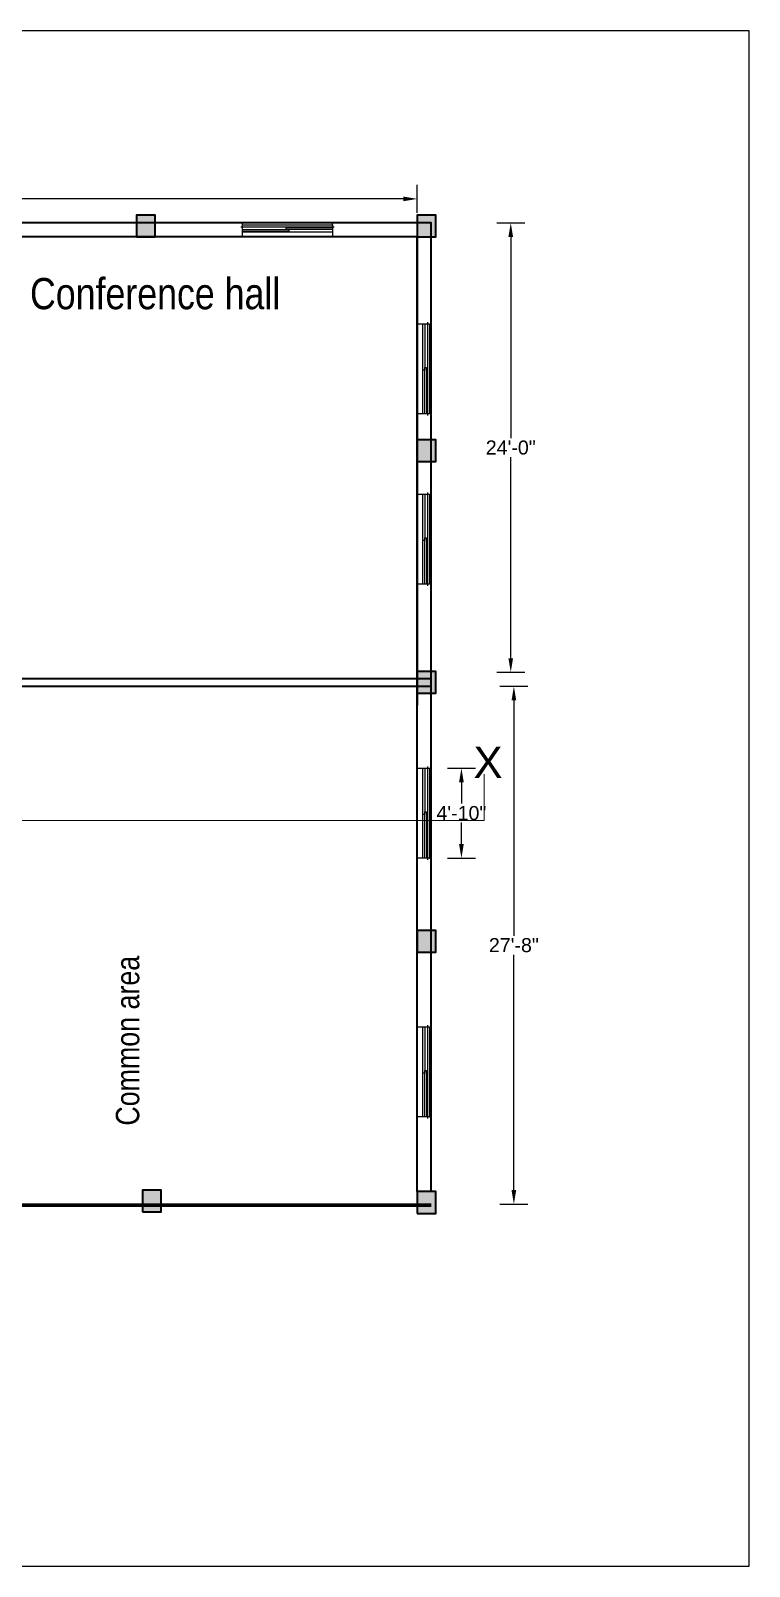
# Model space of a CAD drawing. Header units: millimetres. Extents: x 6923 to 14208, y 3430 to 4414.
# Drawn here: x 8038 to 8498, y 3430 to 4414 of the extents above; entities that cross this region are included whole.
import ezdxf

# ---------------------------------------------------------------- set-up
doc = ezdxf.new("R2010")
doc.units = ezdxf.units.MM
doc.layers.get('Defpoints').update_dxf_attribs({"color": 250})
for name, color, linetype, lineweight in [('Dash', 140, 'Continuous', 5), ('dimension', 6, 'Continuous', 15), ('Furniture', 252, 'Continuous', 0), ('hatch', 214, 'Continuous', 15), ('text', 11, 'Continuous', 25), ('wall', 160, 'Continuous', 35), ('window', 36, 'Continuous', 25)]:
    doc.layers.add(name, color=color, linetype=linetype, lineweight=lineweight)
doc.styles.add('ARRIAL NARROW', font='ARIALN.TTF')
doc.styles.get("Standard").update_dxf_attribs({"font": 'arial.ttf'})
doc.dimstyles.new('1 to 8', dxfattribs={"dimscale": 96, "dimtxt": 0.09375, "dimasz": 0.09375, "dimexe": 0.09375, "dimexo": 0.09375, "dimgap": 0.015625, "dimtad": 0, "dimtih": 1, "dimtoh": 1, "dimdec": 0, "dimrnd": 0.09375, "dimzin": 3, "dimdsep": 46, "dimlunit": 4, "dimtxsty": 'Standard', "dimcen": 0.09375, "dimadec": 0, "dimazin": 0, "dimtfac": 1, "dimtdec": 0, "dimtofl": 0, "dimtmove": 0, "dimatfit": 3, "dimfxl": 0.09375, "dimfxlon": 1, "dimtolj": 1, "dimtzin": 0, "dimarcsym": 0})

# ---------------------------------------------------------------- blocks, each defined once
blk = doc.blocks.new('*D46')
at = {"layer": 'Defpoints', "color": 0, "transparency": 16777216}
for p in [(8324.35, 4291.07), (8324.35, 4003.07), (8345.35, 4003.07)]:
    blk.add_point(p, dxfattribs=at)
at = {"layer": 'dimension', "color": 0, "lineweight": -2, "transparency": 16777216}
for p, q in [((8336.35, 4291.07), (8354.35, 4291.07)), ((8345.35, 4282.07), (8345.35, 4153.16)), ((8345.35, 4012.07), (8345.35, 4140.97)), ((8336.35, 4003.07), (8354.35, 4003.07))]:
    blk.add_line(p, q, dxfattribs=at)
at = {"layer": 'dimension', "color": 0, "transparency": 16777216}
for points in [[(8343.85, 4282.07), (8346.85, 4282.07), (8345.35, 4291.07)], [(8343.85, 4012.07), (8346.85, 4012.07), (8345.35, 4003.07)]]:
    blk.add_solid(points, dxfattribs=at)
at = {"layer": 'dimension', "color": 0, "transparency": 16777216, "insert": (8345.35, 4147.07), "char_height": 9, "attachment_point": 5}
blk.add_mtext('\\A1;24\'-0"', dxfattribs=at)
blk = doc.blocks.new('*U19')
blk.add_line((-24, -2.75), (24, -2.75))
at = {"linetype": 'ByBlock'}
blk.add_lwpolyline([(-25, 0), (-24, 0), (-24, 1), (24, 1), (24, 0), (25, 0)], dxfattribs=at)
blk.add_lwpolyline([(-24, 0), (24, 0), (24, -5.5), (-24, -5.5)], close=True, dxfattribs=at)
for points in [[(-24, -1.5), (0.75, -1.5), (0.75, -2.5), (-24, -2.5)], [(-0.75, -0.5), (24, -0.5), (24, -1.5), (-0.75, -1.5)]]:
    blk.add_lwpolyline(points, close=True)
blk = doc.blocks.new('*D72')
at = {"layer": 'Defpoints', "color": 0, "transparency": 16777216}
for p in [(8294.41, 3941.56), (8294.41, 3883.96), (8313.72, 3883.96)]:
    blk.add_point(p, dxfattribs=at)
at = {"layer": 'dimension', "color": 0, "lineweight": -2, "transparency": 16777216}
for p, q in [((8304.72, 3941.56), (8322.72, 3941.56)), ((8313.72, 3932.56), (8313.72, 3918.85)), ((8313.72, 3892.96), (8313.72, 3906.66)), ((8304.72, 3883.96), (8322.72, 3883.96))]:
    blk.add_line(p, q, dxfattribs=at)
at = {"layer": 'dimension', "color": 0, "transparency": 16777216}
for points in [[(8312.22, 3932.56), (8315.22, 3932.56), (8313.72, 3941.56)], [(8312.22, 3892.96), (8315.22, 3892.96), (8313.72, 3883.96)]]:
    blk.add_solid(points, dxfattribs=at)
at = {"layer": 'dimension', "color": 0, "transparency": 16777216, "insert": (8313.72, 3912.76), "char_height": 9, "attachment_point": 5}
blk.add_mtext('\\A1;4\'-10"', dxfattribs=at)
blk = doc.blocks.new('*D75')
at = {"layer": 'Defpoints', "color": 0, "transparency": 16777216}
for p in [(8285.41, 4306.47), (7727.63, 4282.07), (8285.41, 4282.07)]:
    blk.add_point(p, dxfattribs=at)
at = {"layer": 'dimension', "color": 0, "lineweight": -2, "transparency": 16777216}
for p, q in [((7727.63, 4297.47), (7727.63, 4315.47)), ((8285.41, 4297.47), (8285.41, 4315.47)), ((7736.63, 4306.47), (7989.38, 4306.47)), ((8276.41, 4306.47), (8023.66, 4306.47))]:
    blk.add_line(p, q, dxfattribs=at)
at = {"layer": 'dimension', "color": 0, "transparency": 16777216}
for points in [[(7736.63, 4307.97), (7736.63, 4304.97), (7727.63, 4306.47)], [(8276.41, 4307.97), (8276.41, 4304.97), (8285.41, 4306.47)]]:
    blk.add_solid(points, dxfattribs=at)
at = {"layer": 'dimension', "color": 0, "transparency": 16777216, "insert": (8006.52, 4306.47), "char_height": 9, "attachment_point": 5}
blk.add_mtext('\\A1;46\'-6"', dxfattribs=at)
blk = doc.blocks.new('*D78')
at = {"layer": 'Defpoints', "color": 0, "transparency": 16777216}
for p in [(8285.4, 3994.07), (8285.41, 3662.15), (8347.35, 3662.15)]:
    blk.add_point(p, dxfattribs=at)
at = {"layer": 'dimension', "color": 0, "lineweight": -2, "transparency": 16777216}
for p, q in [((8338.35, 3994.07), (8356.35, 3994.07)), ((8347.35, 3985.07), (8347.35, 3834.2)), ((8347.35, 3671.15), (8347.35, 3822.01)), ((8338.35, 3662.15), (8356.35, 3662.15))]:
    blk.add_line(p, q, dxfattribs=at)
at = {"layer": 'dimension', "color": 0, "transparency": 16777216}
for points in [[(8345.85, 3985.07), (8348.85, 3985.07), (8347.35, 3994.07)], [(8345.85, 3671.15), (8348.85, 3671.15), (8347.35, 3662.15)]]:
    blk.add_solid(points, dxfattribs=at)
at = {"layer": 'dimension', "color": 0, "transparency": 16777216, "insert": (8347.35, 3828.11), "char_height": 9, "attachment_point": 5}
blk.add_mtext('\\A1;27\'-8"', dxfattribs=at)

msp = doc.modelspace()

# ---------------------------------------------------------------- hatches: boundary and pattern name
at = {"layer": 'hatch'}
h = msp.add_hatch(color=5, dxfattribs=at)
h.dxf.hatch_style = 1
h.paths.add_polyline_path([(8105.41, 4296.07), (8105.41, 4282.07), (8117.41, 4282.07), (8117.41, 4296.07)])
h = msp.add_hatch(color=5, dxfattribs=at)
h.dxf.hatch_style = 1
h.paths.add_polyline_path([(8285.41, 4296.07), (8285.41, 4282.07), (8297.41, 4282.07), (8297.41, 4296.07)])
h = msp.add_hatch(color=5, dxfattribs=at)
h.dxf.hatch_style = 1
h.paths.add_polyline_path([(8285.41, 4296.07), (8285.41, 4282.07), (8297.41, 4282.07), (8297.41, 4296.07)])
h = msp.add_hatch(color=5, dxfattribs=at)
h.dxf.hatch_style = 1
h.paths.add_polyline_path([(8285.41, 4152.07), (8285.41, 4138.07), (8297.41, 4138.07), (8297.41, 4152.07)])
h = msp.add_hatch(color=5, dxfattribs=at)
h.dxf.hatch_style = 1
h.paths.add_polyline_path([(8285.4, 4003.56), (8285.4, 3989.56), (8297.4, 3989.56), (8297.4, 4003.56)])
h = msp.add_hatch(color=5, dxfattribs=at)
h.dxf.hatch_style = 1
h.paths.add_polyline_path([(8285.41, 3837.56), (8285.41, 3823.56), (8297.41, 3823.56), (8297.41, 3837.56)])
h = msp.add_hatch(color=5, dxfattribs=at)
h.dxf.hatch_style = 1
h.paths.add_polyline_path([(8109.2, 3671.14), (8109.2, 3657.14), (8121.2, 3657.14), (8121.2, 3671.14)])
h = msp.add_hatch(color=5, dxfattribs=at)
h.dxf.hatch_style = 1
h.paths.add_polyline_path([(8285.41, 3670.15), (8285.41, 3656.15), (8297.41, 3656.15), (8297.41, 3670.15)])
h = msp.add_hatch(color=5, dxfattribs=at)
h.dxf.hatch_style = 1
h.paths.add_polyline_path([(8285.41, 3670.15), (8285.41, 3656.15), (8297.41, 3656.15), (8297.41, 3670.15)])

# ---------------------------------------------------------------- linework, layer by layer
at = {"color": 0}
msp.add_lwpolyline([(6923.48, 3430.02), (8498.28, 3430.02), (8498.28, 4414.27), (6923.48, 4414.27)], close=True, dxfattribs=at)
at = {"layer": 'Dash'}
msp.add_line((8294.41, 3718.15), (8294.41, 3670.15), dxfattribs=at)
at = {"layer": 'dimension', "color": 11, "true_color": 0xf27172}
for q in [(8328.38, 3937.64), (7058.38, 3908.15)]:
    msp.add_line((8328.38, 3908.15), q, dxfattribs=at)
at = {"layer": 'wall'}
for p, q in [((8285.41, 4282.07), (8285.41, 3982.07)), ((7722.63, 3999.07), (8294.41, 3999.07)), ((7722.63, 3994.07), (8294.41, 3994.07)), ((7113.3, 3662.15), (8294.41, 3662.15)), ((7113.3, 3661.15), (8294.41, 3661.15))]:
    msp.add_line(p, q, dxfattribs=at)
for points in [[(8105.41, 4282.07), (8117.41, 4282.07), (8117.41, 4296.07), (8105.41, 4296.07)], [(8285.41, 4282.07), (8297.41, 4282.07), (8297.41, 4296.07), (8285.41, 4296.07)], [(8285.41, 4282.07), (8297.41, 4282.07), (8297.41, 4296.07), (8285.41, 4296.07)], [(8285.41, 4138.07), (8297.41, 4138.07), (8297.41, 4152.07), (8285.41, 4152.07)], [(8285.4, 3989.56), (8297.4, 3989.56), (8297.4, 4003.56), (8285.4, 4003.56)], [(8285.41, 3823.56), (8297.41, 3823.56), (8297.41, 3837.56), (8285.41, 3837.56)], [(8109.2, 3657.14), (8121.2, 3657.14), (8121.2, 3671.14), (8109.2, 3671.14)], [(8285.41, 3656.15), (8297.41, 3656.15), (8297.41, 3670.15), (8285.41, 3670.15)], [(8285.41, 3656.15), (8297.41, 3656.15), (8297.41, 3670.15), (8285.41, 3670.15)], [(8285.41, 3656.15), (8297.41, 3656.15), (8297.41, 3670.15), (8285.41, 3670.15)]]:
    msp.add_lwpolyline(points, close=True, dxfattribs=at)
for points in [[(8294.41, 3670.15), (8294.41, 4291.07), (7323.6, 4291.07)], [(8285.41, 3670.15), (8285.41, 4282.07), (7731.63, 4282.07)]]:
    msp.add_lwpolyline(points, dxfattribs=at)
at = {"layer": 'window'}
for p, q in [((8173.42, 4289.87), (8173.42, 4291.07)), ((8173.42, 4291.07), (8231.02, 4291.07)), ((8231.02, 4289.87), (8231.02, 4291.07)), ((8294.41, 4226.36), (8294.41, 4168.76)), ((8294.41, 4117.16), (8294.41, 4059.56)), ((8293.21, 3941.56), (8294.41, 3941.56)), ((8294.41, 3941.56), (8294.41, 3883.96)), ((8293.21, 3883.96), (8294.41, 3883.96)), ((8293.21, 3775.75), (8294.41, 3775.75)), ((8294.41, 3775.75), (8294.41, 3718.15)), ((8293.21, 3718.15), (8294.41, 3718.15))]:
    msp.add_line(p, q, dxfattribs=at)

# ---------------------------------------------------------------- block references
at = {"layer": 'window', "xscale": 1.200000000001092, "yscale": 1.200000000001092, "zscale": 1.200000000001092}
msp.add_blockref('*U19', (8202.22, 4288.67), dxfattribs=at)
at = {"layer": 'window', "xscale": 1.200000000001092, "yscale": 1.200000000001092, "zscale": 1.200000000001092, "rotation": 270}
for p in [(8292.01, 4197.56), (8292.01, 4088.36), (8292.01, 3912.76), (8292.01, 3746.95)]:
    msp.add_blockref('*U19', p, dxfattribs=at)

# ---------------------------------------------------------------- texts
at = {"layer": 'dimension', "color": 11, "true_color": 0xf27172, "insert": (8321.47, 3955.35), "char_height": 20, "width": 0.721, "attachment_point": 1}
msp.add_mtext('{\\C241;\\c11447287;X}', dxfattribs=at)
at = {"layer": 'Furniture', "color": 11, "true_color": 0xf27172, "insert": (8092.17, 3712.46), "char_height": 15, "attachment_point": 1, "rotation": 90, "style": 'ARRIAL NARROW'}
msp.add_mtext_dynamic_manual_height_columns('Common area', width=166.9469, gutter_width=1, heights=[0], dxfattribs=at)
at = {"layer": 'text', "color": 11, "true_color": 0xf27172, "insert": (8037.14, 4255.76), "char_height": 20, "width": 200.3831, "attachment_point": 1, "style": 'ARRIAL NARROW'}
msp.add_mtext('Conference hall', dxfattribs=at)

# ---------------------------------------------------------------- dimensions: what is measured, and where the dimension line sits
at = {"layer": 'dimension', "color": 219, "true_color": 0x642165}
dim = msp.add_linear_dim(base=(8285.41, 4306.47), p1=(7727.63, 4282.07), p2=(8285.41, 4282.07), dimstyle='1 to 8', dxfattribs=at)
dim.commit()
dim.dimension.update_dxf_attribs({"geometry": '*D75', "text_midpoint": (8006.52, 4306.47)})
dim = msp.add_linear_dim(base=(8345.35, 4003.07), p1=(8324.35, 4291.07), p2=(8324.35, 4003.07), angle=90, dimstyle='1 to 8', dxfattribs=at)
dim.commit()
dim.dimension.update_dxf_attribs({"geometry": '*D46', "text_midpoint": (8345.35, 4147.07), "dimtype": 160})
for base, p1, p2, picture, middle in [((8347.35, 3662.15), (8285.4, 3994.07), (8285.41, 3662.15), '*D78', (8347.35, 3828.11)), ((8313.72, 3883.96), (8294.41, 3941.56), (8294.41, 3883.96), '*D72', (8313.72, 3912.76))]:
    dim = msp.add_linear_dim(base=base, p1=p1, p2=p2, angle=90, dimstyle='1 to 8', dxfattribs=at)
    dim.commit()
    dim.dimension.update_dxf_attribs({"geometry": picture, "text_midpoint": middle})

doc.saveas('drawing.dxf')
